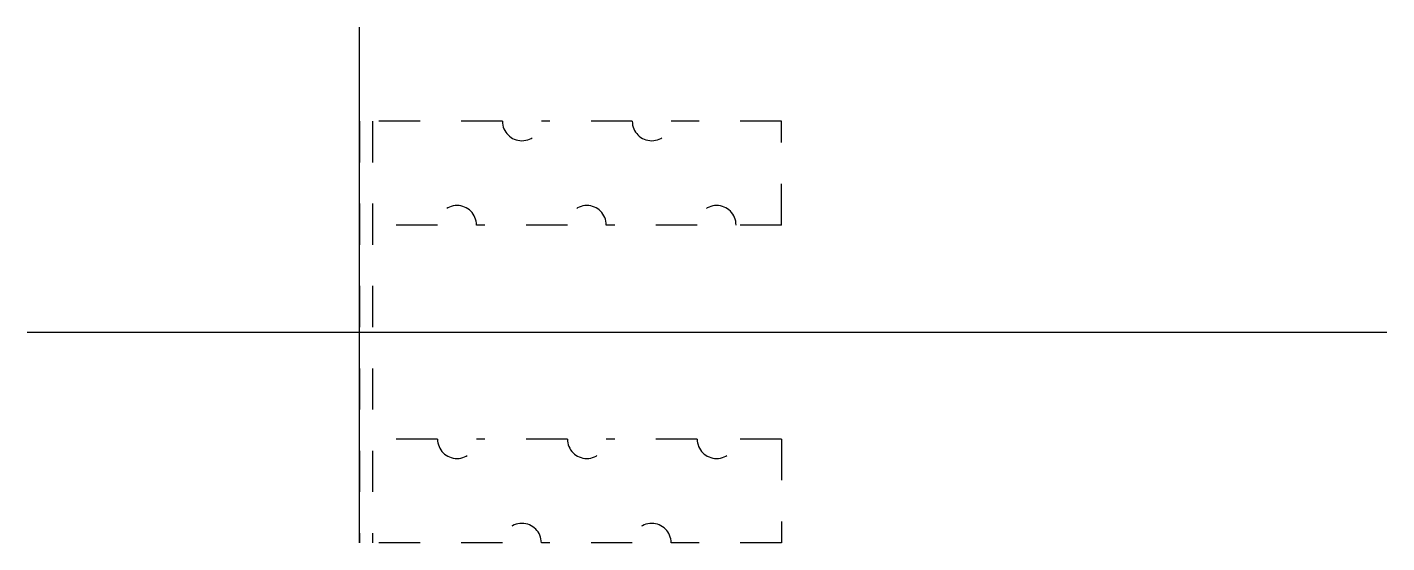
# Model space of a CAD drawing. Extents: x -51 to 158, y -32 to 47.
import ezdxf

# ---------------------------------------------------------------- set-up
doc = ezdxf.new("R2010")
doc.units = 0
doc.linetypes.add('CENTER', pattern=[28.575, 12.7, -6.35, 3.175, -6.35])
doc.linetypes.add('DASHED', pattern=[12.7, 6.35, -6.35])
doc.layers.get('0').update_dxf_attribs({"linetype": 'CONTINUOUS'})

msp = doc.modelspace()

# ---------------------------------------------------------------- linework, layer by layer
at = {"linetype": 'CONTINUOUS'}
for p, q in [((0, -32.5), (0, 47)), ((-51.23, 0), (158.27, 0))]:
    msp.add_line(p, q, dxfattribs=at)
at = {"linetype": 'DASHED'}
for p, q in [((0, 32.5), (0, -32.5)), ((22, 32.5), (0, 32.5)), ((2, 32.5), (2, -32.5)), ((42, 32.5), (28, 32.5)), ((65, 32.5), (48, 32.5)), ((65, 16.5), (65, 32.5)), ((12, 16.5), (2, 16.5)), ((32, 16.5), (18, 16.5)), ((52, 16.5), (38, 16.5)), ((65, 16.5), (58, 16.5)), ((12, -16.5), (2, -16.5)), ((32, -16.5), (18, -16.5)), ((52, -16.5), (38, -16.5)), ((65, -16.5), (58, -16.5)), ((65, -16.5), (65, -32.5)), ((22, -32.5), (0, -32.5)), ((42, -32.5), (28, -32.5)), ((65, -32.5), (48, -32.5))]:
    msp.add_line(p, q, dxfattribs=at)
at = {"linetype": 'CENTER'}
msp.add_line((-51.23, 0), (13.77, 0), dxfattribs=at)
at = {"linetype": 'DASHED'}
for centre, start, end in [((25, 32.5), 180, 0), ((45, 32.5), 180, 0), ((15, 16.5), 0, 180), ((35, 16.5), 0, 180), ((55, 16.5), 0, 180), ((15, -16.5), 180, 0), ((35, -16.5), 180, 0), ((55, -16.5), 180, 0), ((25, -32.5), 0, 180), ((45, -32.5), 0, 180)]:
    msp.add_arc(centre, 3, start, end, dxfattribs=at)

doc.saveas('drawing.dxf')
